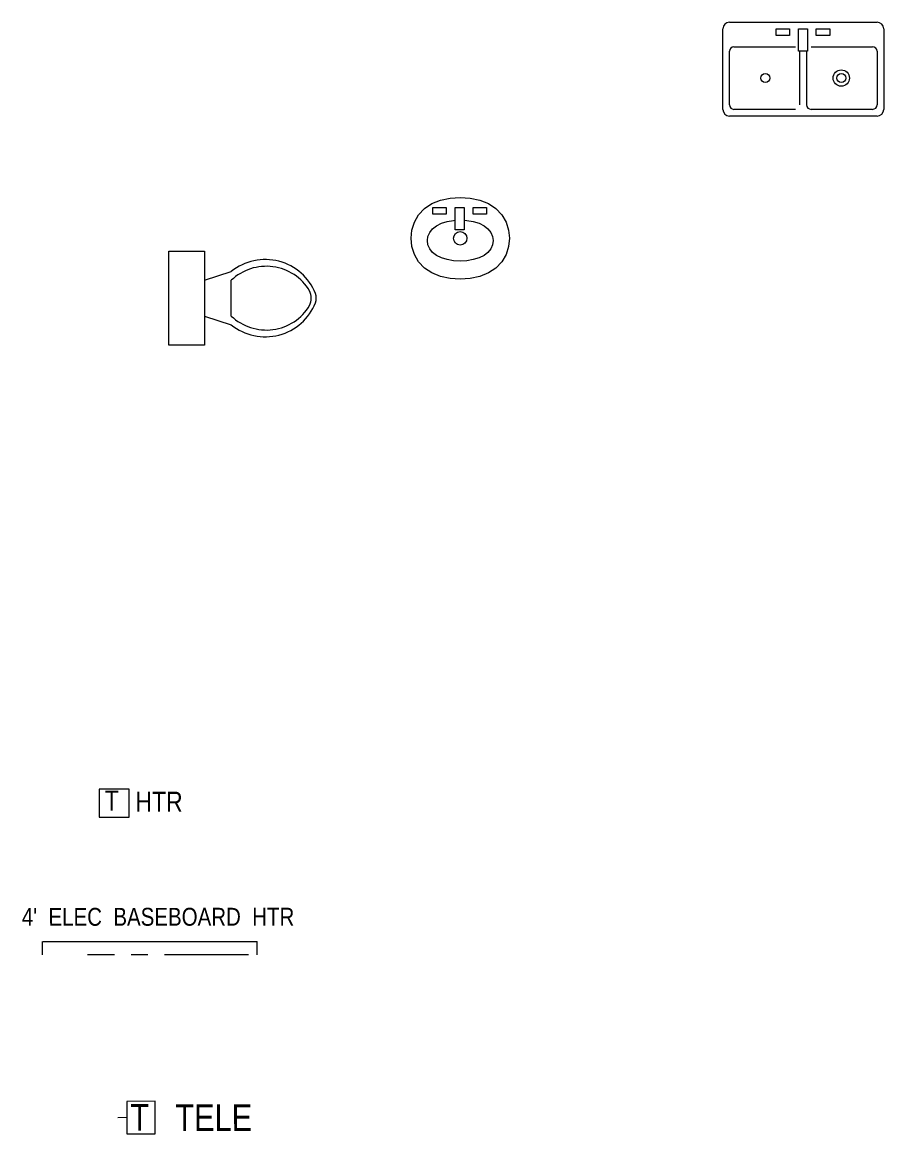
# Model space of a CAD drawing. Header units: inches. Extents: x -298 to 15350, y -6 to 2753.
# Drawn here: x 5918 to 6110.7, y 1334.8 to 1583.6 of the extents above; entities that cross this region are included whole.
import ezdxf

# ---------------------------------------------------------------- set-up
doc = ezdxf.new("R2010")
doc.units = ezdxf.units.IN
doc.header["$MEASUREMENT"] = 0
doc.linetypes.add('CENTER', pattern=[2, 1.25, -0.25, 0.25, -0.25])
for name, color, linetype, lineweight in [('HVAC', 1, 'Continuous', 50), ('PLUMBING', 3, 'Continuous', 20), ('WALL FRAMING', 9, 'CENTER', 30)]:
    doc.layers.add(name, color=color, linetype=linetype, lineweight=lineweight)
doc.layers.add('TEXT80', color=9, linetype='Continuous')
doc.styles.add('ARCHENT', font='technical.ttf', dxfattribs={"height": 6})

msp = doc.modelspace()

# ---------------------------------------------------------------- linework, layer by layer
at = {"layer": 'HVAC', "lineweight": 20, "ltscale": 15}
for p, q in [((5935.17692, 1411.93341), (5935.17692, 1405.68789)), ((5941.91627, 1411.93341), (5935.17692, 1411.93341)), ((5941.91627, 1405.68789), (5941.91627, 1411.93341)), ((5935.17692, 1405.68789), (5941.91627, 1405.68789)), ((5922.57384, 1374.8269), (5922.57384, 1377.8269)), ((5922.5887, 1377.8173), (5970.57384, 1377.8269)), ((5970.57384, 1374.8269), (5970.57384, 1377.8269))]:
    msp.add_line(p, q, dxfattribs=at)
at = {"layer": 'PLUMBING', "color": 3}
for p, q in [((6091.96414, 1565.10022), (6091.96414, 1577.10022)), ((6093.46414, 1577.10022), (6093.46414, 1565.10022)), ((5958.7646, 1525.832), (5964.7646, 1527.832)), ((5964.7646, 1517.832), (5964.7646, 1525.832)), ((5958.7646, 1517.832), (5964.7646, 1515.832))]:
    msp.add_line(p, q, dxfattribs=at)
for points in [[(6076.21414, 1583.60022), (6109.21414, 1583.60022)], [(6074.71414, 1564.10022), (6074.71414, 1582.10022)], [(6110.71414, 1582.10022), (6110.71414, 1564.10022)], [(6077.21414, 1578.10022), (6090.96414, 1578.10022)], [(6094.46414, 1578.10022), (6108.21414, 1578.10022)], [(6076.21414, 1565.10022), (6076.21414, 1577.10022)], [(6109.21414, 1577.10022), (6109.21414, 1565.10022)], [(6109.21414, 1562.60022), (6076.21414, 1562.60022)], [(6090.96414, 1564.10022), (6077.21414, 1564.10022)], [(6108.21414, 1564.10022), (6094.46414, 1564.10022)], [(6016.76256, 1539.26774), (6017.46592, 1539.23086), (6018.89302, 1538.99646), (6020.19512, 1538.60586), (6021.30962, 1538.05896), (6022.18462, 1537.36236), (6022.80962, 1536.54856), (6023.18462, 1535.65656), (6023.30962, 1534.72556), (6023.18462, 1533.79466), (6022.80962, 1532.90266), (6022.18462, 1532.08886), (6021.30962, 1531.39226), (6020.19512, 1530.84536), (6018.89302, 1530.45476), (6017.46592, 1530.22036), (6015.97632, 1530.14226), (6014.48672, 1530.22036), (6013.05962, 1530.45476), (6011.75762, 1530.84536), (6010.64302, 1531.39226), (6009.76802, 1532.08886), (6009.14302, 1532.90266), (6008.76802, 1533.79466), (6008.64302, 1534.72556), (6008.76802, 1535.65656), (6009.14302, 1536.54856), (6009.76802, 1537.36236), (6010.64302, 1538.05896), (6010.64302, 1538.05896)], [(6010.64302, 1538.05896), (6011.75762, 1538.60586), (6013.05962, 1538.99646), (6014.48672, 1539.23086), (6014.95455, 1539.25539)]]:
    msp.add_lwpolyline(points, dxfattribs=at)
at = {"layer": 'PLUMBING', "color": 3, "ltscale": 12}
for points in [[(6086.63038, 1580.63943), (6086.63038, 1582.13943), (6089.63038, 1582.13943), (6089.63038, 1580.63943)], [(6091.63038, 1577.13943), (6091.63038, 1582.13943), (6093.63038, 1582.13943), (6093.63038, 1577.13943)], [(6095.63038, 1580.63943), (6095.63038, 1582.13943), (6098.63038, 1582.13943), (6098.63038, 1580.63943)], [(6009.8386, 1540.65406), (6009.8386, 1542.15406), (6012.8386, 1542.15406), (6012.8386, 1540.65406)], [(6014.8386, 1537.15406), (6014.8386, 1542.15406), (6016.8386, 1542.15406), (6016.8386, 1537.15406)], [(6018.8386, 1540.65406), (6018.8386, 1542.15406), (6021.8386, 1542.15406), (6021.8386, 1540.65406)]]:
    msp.add_lwpolyline(points, close=True, dxfattribs=at)
at = {"layer": 'PLUMBING', "color": 3}
for points in [[(6007.97632, 1541.89226), (6009.64822, 1542.98606), (6011.60132, 1543.76726), (6013.74192, 1544.23606), (6015.97632, 1544.39226), (6018.21072, 1544.23606), (6020.35132, 1543.76726), (6022.30442, 1542.98606), (6023.97632, 1541.89226), (6025.28882, 1540.49906), (6026.22632, 1538.87146), (6026.78882, 1537.08756), (6026.97632, 1535.22556), (6026.78882, 1533.36366), (6026.22632, 1531.57976), (6025.28882, 1529.95216), (6023.97632, 1528.55896), (6022.30442, 1527.46516), (6020.35132, 1526.68396), (6018.21072, 1526.21516), (6015.97632, 1526.05896), (6013.74192, 1526.21516), (6011.60132, 1526.68396), (6009.64822, 1527.46516), (6007.97632, 1528.55896), (6006.66382, 1529.95216), (6005.72632, 1531.57976), (6005.16382, 1533.36366), (6004.97632, 1535.22556), (6005.16382, 1537.08756), (6005.72632, 1538.87146), (6006.66382, 1540.49906), (6007.97632, 1541.89226)], [(5958.7646, 1511.332), (5950.7646, 1511.332), (5950.7646, 1532.332), (5958.7646, 1532.332)]]:
    msp.add_lwpolyline(points, close=True, dxfattribs=at)
at = {"layer": 'PLUMBING', "linetype": 'Continuous', "ltscale": 0.5}
msp.add_circle((6101.21414, 1571.10022), 1.82455, dxfattribs=at)
at = {"layer": 'PLUMBING', "color": 3}
for centre, radius in [((6084.21414, 1571.10022), 1), ((6101.21414, 1571.10022), 1), ((6015.97632, 1535.22556), 1.5)]:
    msp.add_circle(centre, radius, dxfattribs=at)
for centre, radius, start, end in [((6076.21414, 1582.10022), 1.5, 90, 180), ((6109.21414, 1582.10022), 1.5, 0, 90), ((6077.21414, 1577.10022), 1, 90, 180), ((6108.21414, 1577.10022), 1, 0, 90), ((6077.21414, 1565.10022), 1, 180, 270), ((6094.46414, 1565.10022), 1, 180, 270), ((6108.21414, 1565.10022), 1, 270, 0), ((6076.21414, 1564.10022), 1.5, 180, 270), ((6109.21414, 1564.10022), 1.5, 270, 0), ((5972.34509, 1518.31244), 12.16902, 22.0285653, 128.5308903), ((5972.58201, 1517.63205), 11.32918, 31.0531761, 133.6322746), ((5978.64106, 1521.83198), 4, 335.731826, 24.2681753), ((5979.76457, 1521.83198), 4, 344.8605292, 15.1394717), ((5972.34507, 1525.3515), 12.16903, 231.4692936, 337.9715667), ((5972.58198, 1526.03189), 11.32919, 226.3679078, 328.9469934)]:
    msp.add_arc(centre, radius, start, end, dxfattribs=at)
at = {"layer": 'WALL FRAMING', "lineweight": 9, "ltscale": 15}
msp.add_line((5968.60746, 1374.85785), (5932.60746, 1374.85785), dxfattribs=at)
at = {"layer": 'WALL FRAMING', "color": 7, "linetype": 'Continuous', "lineweight": 9, "ltscale": 150}
for p, q in [((5947.72946, 1342.04565), (5941.41227, 1342.00413)), ((5941.41227, 1342.00413), (5941.41227, 1334.77894)), ((5947.72946, 1334.77894), (5947.72946, 1342.04565)), ((5941.41227, 1338.39153), (5939.3968, 1338.32337)), ((5941.41227, 1334.77894), (5947.72946, 1334.77894))]:
    msp.add_line(p, q, dxfattribs=at)

# ---------------------------------------------------------------- texts
at = {"layer": 'TEXT80', "attachment_point": 5, "rotation": 0.0327705, "style": 'ARCHENT'}
for s, insert, char_height, width in [('{\\C7;T}', (5938.03022, 1409.3537), 4.5, 270.046875), ('{\\C7;HTR}', (5948.60333, 1409.10817), 4.5, 270.046875), ('{\\C7;T}', (5944.27029, 1338.44642), 6, 360.0625), ('{\\C7;TELE}', (5960.83401, 1338.39132), 6, 360.0625)]:
    msp.add_mtext(s, dxfattribs=dict(at, insert=insert, char_height=char_height, width=width))
at = {"layer": 'TEXT80', "color": 1, "insert": (5948.38008, 1383.32277), "char_height": 4, "width": 360.0625, "attachment_point": 5, "rotation": 0.0327705, "style": 'ARCHENT'}
msp.add_mtext("{\\C7;4'  ELEC  BASEBOARD  HTR}", dxfattribs=at)

doc.saveas('drawing.dxf')
